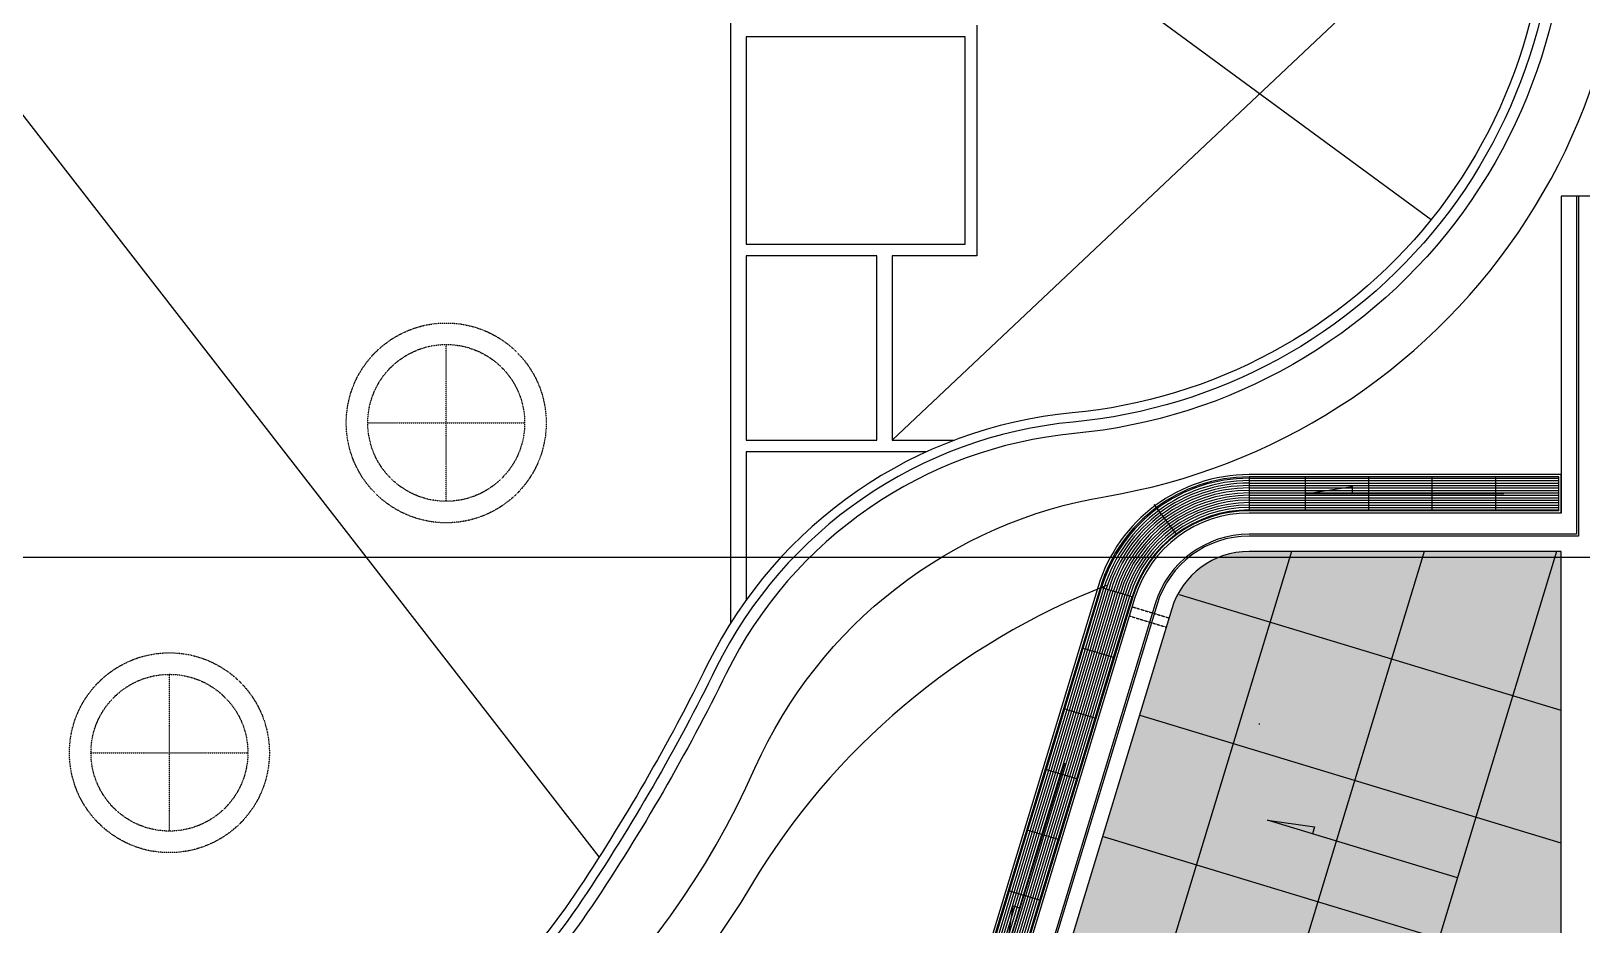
# Model space of a CAD drawing. Header units: metres. Extents: x 630750 to 860239, y 578133 to 726633.
# Drawn here: x 708704 to 728875, y 644627 to 656260 of the extents above; entities that cross this region are included whole.
import ezdxf

# ---------------------------------------------------------------- set-up
doc = ezdxf.new("R2010")
doc.units = ezdxf.units.M
doc.linetypes.add('HID1', pattern=[0.375, 0.25, -0.125])
doc.linetypes.add('HIDDEN', pattern=[2, 1, -1])
doc.layers.add('A-CEN-1', color=1, linetype='Continuous', plot=False)
for name, color, linetype in [('A-ELE-5', 5, 'Continuous'), ('A-ELE-7', 7, 'Continuous'), ('A-ELE-8', 8, 'Continuous'), ('A-ELE-9', 9, 'Continuous'), ('A-FLOR-PATT', 23, 'Continuous'), ('A-HAT-1', 9, 'Continuous'), ('A-HAT-253', 253, 'Continuous'), ('A-WAL-DW', 7, 'Continuous'), ('A-WALL-CONC', 2, 'Continuous'), ('A-WIN-GLASS', 4, 'Continuous'), ('A-트랜치', 252, 'Continuous'), ('ELE8', 8, 'Continuous'), ('mk', 4, 'Continuous')]:
    doc.layers.add(name, color=color, linetype=linetype)

msp = doc.modelspace()

# ---------------------------------------------------------------- hatches: boundary and pattern name
at = {"layer": 'A-HAT-253'}
h = msp.add_hatch(color=256, dxfattribs=at)
h.paths.add_polyline_path([(727603.3, 642310.2), (728604.4, 642310.2), (728604.4, 649410.2), (724149.9, 649410.2, 0.2263007), (723540.3, 648742.5), (721609.4, 642383.7, -0.3302788), (719743.6, 641000.2), (716681.9, 641000.2, 0.2825804), (715210.2, 640096.3), (712763.2, 635269.4), (724508.6, 631705.3)])
h.paths.add_polyline_path([(728604.4, 649410.2), (728604.4, 649487.4), (724545, 649487.4, 0.0967471), (724149.9, 649410.2)])
at = {"layer": 'A-트랜치'}
h = msp.add_hatch(dxfattribs=at)
h.set_pattern_fill('ANSI31', color=253, scale=10, angle=135, style=0)
h.set_pattern_definition([(180, (-342210.14, 272266.44), (-2e-12, -31.75), [])])
h.paths.add_polyline_path([(724545, 650457.4), (724545, 650017.4), (725274.4, 650017.4), (725274.4, 650457.4)])
h = msp.add_hatch(dxfattribs=at)
h.set_pattern_fill('ANSI31', color=253, scale=10, angle=135, style=0)
h.set_pattern_definition([(180, (-341385.14, 272266.44), (-2e-12, -31.75), [])])
h.paths.add_polyline_path([(726099.4, 650457.4), (725274.4, 650457.4), (725274.4, 650017.4), (726099.4, 650017.4)])
h = msp.add_hatch(dxfattribs=at)
h.set_pattern_fill('ANSI31', color=253, scale=10, angle=135, style=0)
h.set_pattern_definition([(180, (-340560.14, 272266.44), (-2e-12, -31.75), [])])
h.paths.add_polyline_path([(726924.4, 650457.4), (726099.4, 650457.4), (726099.4, 650017.4), (726924.4, 650017.4)])
h = msp.add_hatch(dxfattribs=at)
h.set_pattern_fill('ANSI31', color=253, scale=10, angle=135, style=0)
h.set_pattern_definition([(180, (-339735.14, 272266.44), (-2e-12, -31.75), [])])
h.paths.add_polyline_path([(727749.4, 650457.4), (726924.4, 650457.4), (726924.4, 650017.4), (727749.4, 650017.4)])
h = msp.add_hatch(dxfattribs=at)
h.set_pattern_fill('ANSI31', color=253, scale=10, angle=135, style=0)
h.set_pattern_definition([(180, (-338910.14, 272266.44), (-2e-12, -31.75), [])])
h.paths.add_polyline_path([(728574.4, 650457.4), (727749.4, 650457.4), (727749.4, 650017.4), (728574.4, 650017.4)])
h = msp.add_hatch(dxfattribs=at)
h.set_pattern_fill('ANSI31', color=253, scale=10, angle=208.10919, style=0)
h.set_pattern_definition([(253.109188, (774331.687, -482292.054), (30.380311, -9.2249229), [])])
h.paths.add_polyline_path([(722612.1, 649024.3), (722372.4, 648234.9), (722793.4, 648107.1), (723033.1, 648896.5)])
h = msp.add_hatch(dxfattribs=at)
h.set_pattern_fill('ANSI31', color=253, scale=10, angle=208.10919, style=0)
h.set_pattern_definition([(253.109188, (774091.984, -483081.464), (30.380311, -9.2249229), [])])
h.paths.add_polyline_path([(722372.4, 648234.9), (722132.7, 647445.5), (722553.7, 647317.6), (722793.4, 648107.1)])
h = msp.add_hatch(dxfattribs=at)
h.set_pattern_fill('ANSI31', color=253, scale=10, angle=208.10919, style=0)
h.set_pattern_definition([(253.109188, (773852.28, -483870.874), (30.380311, -9.2249229), [])])
h.paths.add_polyline_path([(722132.7, 647445.5), (721893, 646656.1), (722314, 646528.2), (722553.7, 647317.6)])
h = msp.add_hatch(dxfattribs=at)
h.set_pattern_fill('ANSI31', color=253, scale=10, angle=208.10919, style=0)
h.set_pattern_definition([(253.109188, (773612.58, -484660.283), (30.380311, -9.2249229), [])])
h.paths.add_polyline_path([(721893, 646656.1), (721653.3, 645866.7), (722074.3, 645738.8), (722314, 646528.2)])
h = msp.add_hatch(dxfattribs=at)
h.set_pattern_fill('ANSI31', color=253, scale=10, angle=208.10919, style=0)
h.set_pattern_definition([(253.109188, (773372.876, -485449.693), (30.380311, -9.2249229), [])])
h.paths.add_polyline_path([(721653.3, 645866.7), (721413.6, 645077.3), (721834.6, 644949.4), (722074.3, 645738.8)])
h = msp.add_hatch(dxfattribs=at)
h.set_pattern_fill('ANSI31', color=253, scale=10, angle=208.10919, style=0)
h.set_pattern_definition([(253.109188, (773133.173, -486239.103), (30.380311, -9.2249229), [])])
h.paths.add_polyline_path([(721413.6, 645077.3), (721173.9, 644287.8), (721594.9, 644160), (721834.6, 644949.4)])

# ---------------------------------------------------------------- linework, layer by layer
at = {"elevation": 0}
for points in [[(728604.4, 649987.4), (724545, 649987.4, 0.3302789), (723061.9, 648887.7), (721131, 642528.9, -0.3302788), (719743.6, 641500.2), (716681.9, 641500.2, 0.2825804), (714764.2, 640322.4), (712227.8, 635319.1)], [(728604.4, 642310.2), (728604.4, 649487.4), (724545, 649487.4, 0.3302789), (723540.3, 648742.5), (721609.4, 642383.7, -0.3302788), (719743.6, 641000.2), (716681.9, 641000.2, 0.2825804), (715210.2, 640096.3), (712763.2, 635269.4), (724508.6, 631705.3), (727603.3, 642310.2)]]:
    msp.add_lwpolyline(points, format="xyb", dxfattribs=at)
at = {"layer": 'A-CEN-1', "linetype": 'Continuous'}
msp.add_line((801753.1, 649410.2, 0), (657202.6, 649410.2, 0), dxfattribs=at)
at = {"layer": 'A-ELE-5'}
msp.add_line((724676.7, 647247.5, 0), (724676.7, 647237.2, 0), dxfattribs=at)
at = {"layer": 'A-ELE-5', "color": 251}
msp.add_line((724676.7, 647247.5, 0), (724676.7, 647237.2, 0), dxfattribs=at)
at = {"layer": 'A-ELE-7'}
for p, q in [((729104.4, 654110.2, 0), (728604.4, 654110.2, 0)), ((728604.4, 654110.2, 0), (728604.4, 649987.4, 0))]:
    msp.add_line(p, q, dxfattribs=at)
at = {"layer": 'A-ELE-8', "elevation": 0}
for points in [[(728804.4, 654110.2), (728804.4, 649711.4), (724545, 649711.4, 0.3302789), (723325.9, 648807.6), (721395.1, 642448.7, -0.3302788), (719743.6, 641224.2), (716681.9, 641224.2, 0.2825804), (715010.4, 640197.6), (712464.7, 635176)], [(728828.4, 654110.2), (728828.4, 649687.4), (724545, 649687.4, 0.3302789), (723348.9, 648800.6), (721418.1, 642441.8, -0.3302788), (719743.6, 641200.2), (716681.9, 641200.2, 0.2825804), (715031.8, 640186.7), (712488, 635168.9)]]:
    msp.add_lwpolyline(points, format="xyb", dxfattribs=at)
at = {"layer": 'A-ELE-9', "elevation": 0}
msp.add_lwpolyline([(728355.8, 658910.2, -0.4233994), (722246.6, 651290.7, 0.2605716), (717504.2, 648020.1, -0.0331899), (715776.8, 645028.1, -0.1120204), (713129.8, 642523.6, -0.2738647), (702879, 642523.6, -0.0871086), (700716.5, 644376.3, -0.0871086)], format="xyb", dxfattribs=at)
at = {"layer": 'A-FLOR-PATT', "color": 253, "elevation": 0}
for points in [[(699943.6, 643893.7, 0.1314581), (703698.9, 640975.1, 0.4083216), (718119.7, 646669, -0.2513433), (722685.9, 650204.7, 0.4262954), (729279.1, 659873.8, 0.4262954)], [(722691.9, 649044.5, 0.1669534), (718074.2, 645148.5, -0.3648808), (703769, 640217.5, -0.1317762), (699406.1, 643397.4, -0.0681758), (697254.4, 646964.4)], [(714444, 640572.6, -0.4203144), (697254.4, 644950)]]:
    msp.add_lwpolyline(points, format="xyb", dxfattribs=at)
at = {"layer": 'A-HAT-1', "color": 8}
for p, q in [((716093.8, 645513.2, 0), (698004.4, 668810.2, 0)), ((719904.4, 658960.2, 0), (726914.3, 653807.1, 0)), ((728355.8, 658910.2, 0), (719904.4, 650935.2, 0))]:
    msp.add_line(p, q, dxfattribs=at)
at = {"layer": 'A-HAT-1', "linetype": 'HIDDEN'}
for p, q in [((714104.4, 650140.2, 0), (714104.4, 652180.2, 0)), ((713084.4, 651160.2, 0), (715124.4, 651160.2, 0)), ((710504.4, 645848.8, 0), (710504.4, 647888.8, 0)), ((709484.4, 646868.8, 0), (711524.4, 646868.8, 0))]:
    msp.add_line(p, q, dxfattribs=at)
for centre, radius in [((714104.4, 651160.2, 0), 1300), ((714104.4, 651160.2, 0), 1020), ((710504.4, 646868.8, 0), 1300), ((710504.4, 646868.8, 0), 1020)]:
    msp.add_circle(centre, radius, dxfattribs=at)
at = {"layer": 'A-WAL-DW'}
for p, q in [((717804.4, 648557.4, 0), (717804.4, 668810.2, 0)), ((718004.4, 656184.6, 0), (718004.4, 653485.2, 0)), ((720854.4, 656184.6, 0), (718004.4, 656184.6, 0)), ((720854.4, 653485.2, 0), (720854.4, 656184.6, 0)), ((721004.4, 656334.6, 0), (721004.4, 653335.2, 0)), ((718004.4, 653485.2, 0), (720854.4, 653485.2, 0)), ((719704.4, 653335.2, 0), (718004.4, 653335.2, 0)), ((718004.4, 653335.2, 0), (718004.4, 650935.2, 0)), ((719704.4, 650935.2, 0), (719704.4, 653335.2, 0)), ((721004.4, 653335.2, 0), (719904.4, 653335.2, 0)), ((719904.4, 653335.2, 0), (719904.4, 650935.2, 0)), ((718004.4, 650935.2, 0), (719704.4, 650935.2, 0)), ((719904.4, 650935.2, 0), (720712.8, 650935.2, 0))]:
    msp.add_line(p, q, dxfattribs=at)
at = {"layer": 'A-WAL-DW', "elevation": 0}
for points in [[(718004.4, 650785.2), (718004.4, 648854.9)], [(720352.5, 650785.2), (718004.4, 650785.2)]]:
    msp.add_lwpolyline(points, dxfattribs=at)
at = {"layer": 'A-WALL-CONC', "elevation": 0}
for points in [[(728504.4, 659622.9, -0.4524621), (722271.9, 651021.9, 0.2605716), (717746.5, 647900.9, -0.0331899), (716001.2, 644877.9, -0.1120204), (713267.3, 642291.3, -0.2738647), (702741.4, 642291.3, -0.0871086), (700508, 644204.7)], [(728460.2, 659034.7, -0.4281156), (722257.9, 651171.2, 0.2605716), (717611.9, 647967.1, -0.0331899), (715876.5, 644961.3, -0.1120204), (713190.9, 642420.3, -0.2738647), (702817.9, 642420.3, -0.0871086), (700623.9, 644300.1, -0.0871086)]]:
    msp.add_lwpolyline(points, format="xyb", dxfattribs=at)
at = {"layer": 'A-WIN-GLASS'}
for p, q in [((725096.2, 649487.4, 0), (720105.8, 633041.3, 0)), ((726820.5, 649487.4, 0), (721684.7, 632562.2, 0)), ((728544.8, 649487.4, 0), (723263.6, 632083.1, 0)), ((728604.4, 647418.2, 0), (723642.5, 648923.9, 0)), ((728604.4, 645693.9, 0), (723130.5, 647354.9, 0)), ((728604.4, 643969.6, 0), (722651.1, 645776.1, 0))]:
    msp.add_line(p, q, dxfattribs=at)
at = {"layer": 'A-트랜치', "color": 253}
for p, q in [((728604.4, 650487.4, 0), (724545, 650487.4, 0)), ((728574.4, 650457.4, 0), (724545, 650457.4, 0)), ((724545, 650457.4, 0), (724545, 650017.4, 0)), ((725274.4, 650457.4, 0), (725274.4, 650017.4, 0)), ((726099.4, 650457.4, 0), (726099.4, 650017.4, 0)), ((726924.4, 650457.4, 0), (726924.4, 650017.4, 0)), ((727749.4, 650457.4, 0), (727749.4, 650017.4, 0)), ((728574.4, 650017.4, 0), (728574.4, 650457.4, 0)), ((728604.4, 649987.4, 0), (728604.4, 650487.4, 0)), ((723603.9, 649706.6, 0), (723312.1, 650100.2, 0)), ((728574.4, 650017.4, 0), (724545, 650017.4, 0)), ((728604.4, 649987.4, 0), (724545, 649987.4, 0)), ((722583.4, 649033, 0), (720652.6, 642674.2, 0)), ((722612.1, 649024.3, 0), (720681.3, 642665.5, 0)), ((723033.1, 648896.5, 0), (721102.3, 642537.6, 0)), ((722612.1, 649024.3, 0), (723033.1, 648896.5, 0)), ((723061.8, 648887.7, 0), (721131, 642528.9, 0)), ((722372.4, 648234.9, 0), (722793.4, 648107.1, 0)), ((722132.7, 647445.5, 0), (722553.7, 647317.6, 0)), ((721893, 646656.1, 0), (722314, 646528.2, 0)), ((721653.3, 645866.7, 0), (722074.3, 645738.8, 0)), ((721413.6, 645077.3, 0), (721834.6, 644949.4, 0))]:
    msp.add_line(p, q, dxfattribs=at)
for radius in [2050, 2020, 2003.2, 1971.4, 1939.6, 1907.8, 1876, 1844.2, 1812.4, 1780.6, 1748.8, 1717, 1685.2, 1653.4, 1621.6, 1589.8, 1580, 1550]:
    msp.add_arc((724545, 648437.4, 0), radius, 90, 163.10919, dxfattribs=at)
at = {"layer": 'ELE8', "linetype": 'HID1'}
for p, q in [((723025.5, 648768.1, 0), (723504, 648622.9, 0)), ((722989.2, 648648.5, 0), (723467.6, 648503.3, 0))]:
    msp.add_line(p, q, dxfattribs=at)
at = {"layer": 'mk', "elevation": 0}
for points in [[(727856.8, 650237.4), (725274.4, 650237.4), (725885.9, 650331.5), (725885.9, 650237.4)], [(722145.8, 646731.5), (721387, 644263), (721476.8, 644875.2), (721566.7, 644847.6)], [(727256.3, 645240.9), (724785.1, 645990.7), (725397.6, 645903.2), (725370.2, 645813.2)]]:
    msp.add_lwpolyline(points, dxfattribs=at)

doc.saveas('drawing.dxf')
